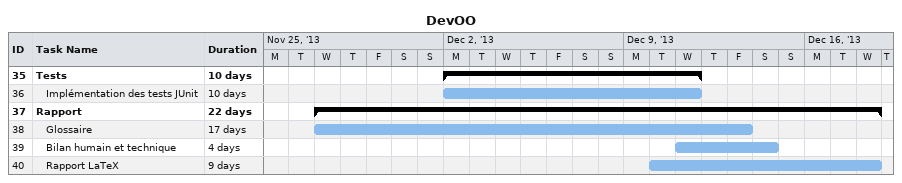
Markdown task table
DevOO

| ID | Level | Task | Duration | Start | Finish |
|---|---|---|---|---|---|
| 35 | 1 | **Tests** | 10d | 2013-12-02 | 2013-12-11 |
| 36 | 2 | Implémentation des tests JUnit | 10d | 2013-12-02 | 2013-12-11 |
| 37 | 1 | **Rapport** | 22d | 2013-11-27 | 2013-12-18 |
| 38 | 2 | Glossaire | 17d | 2013-11-27 | 2013-12-13 |
| 39 | 2 | Bilan humain et technique | 4d | 2013-12-11 | 2013-12-14 |
| 40 | 2 | Rapport LaTeX | 9d | 2013-12-10 | 2013-12-18 |
